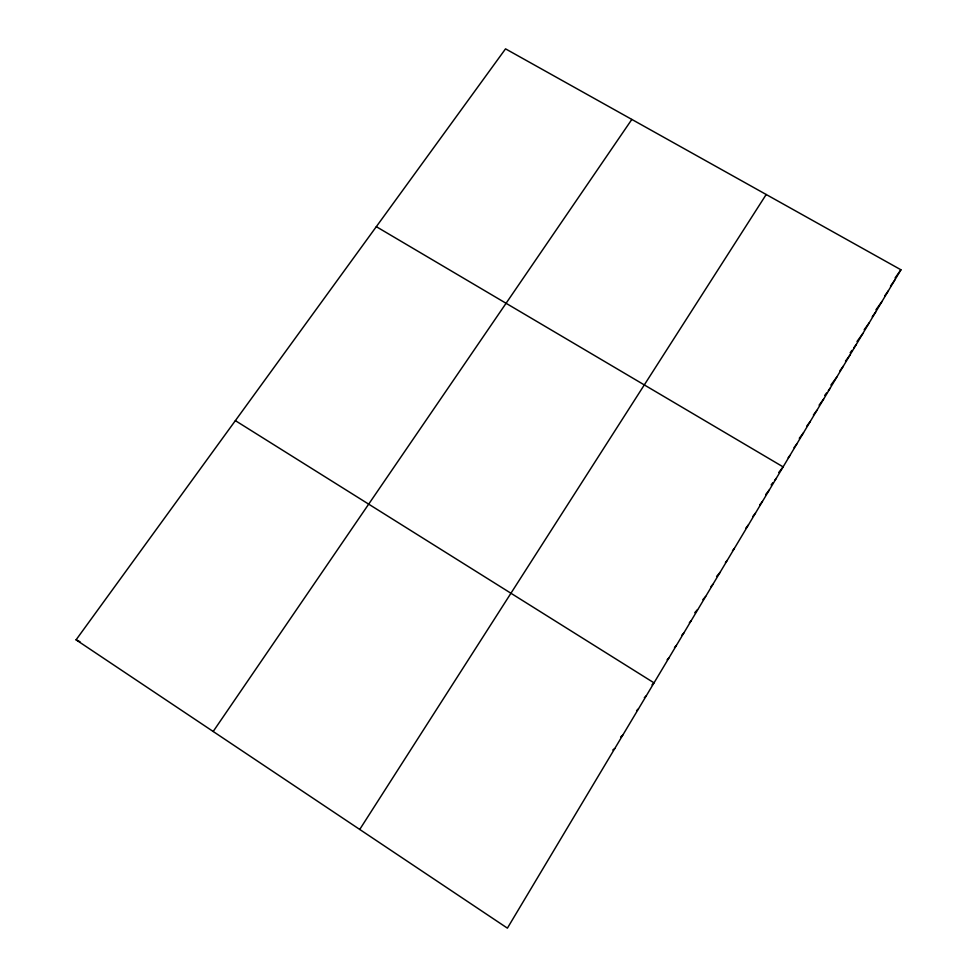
<?xml version="1.0" encoding="UTF-8"?>
<svg xmlns="http://www.w3.org/2000/svg" width="977" height="977" viewBox="0 0 977 977"><rect width="100%" height="100%" fill="white"/><g stroke="black" fill="none" stroke-linecap="round" stroke-linejoin="round"><path stroke-width="1.47" d="M900.928 269.786L507.405 928.15L76.072 639.837L505.536 48.85L900.928 269.786L895.054 278.005M359.731 829.449L766.2 194.496M213.181 731.48L631.838 119.426M890.511 286.053L894.651 280.277M884.832 295.726L888.349 290.828M875.929 309.843L882.011 301.429M872.217 316.804L875.648 312.078M864.181 329.75L869.249 322.776M857 341.51L862.825 333.536M850.149 352.819L851.92 350.401M853.69 347.983L856.365 344.344M845.496 361.148L849.868 355.213M839.902 370.784L843.346 366.131M830.865 385.072L836.788 377.098M824.747 395.429L826.566 392.986M828.374 390.556L830.194 388.125M819.105 405.15L823.562 399.202M813.401 414.993L816.906 410.34M806.782 426.082L810.226 421.539M799.271 438.319L803.497 432.787M794.008 447.649L796.743 444.095M788.158 457.773L789.941 455.453M778.754 472.502L783.114 466.884L376.316 226.664M771.122 484.91L772.831 482.723M774.541 480.537L776.263 478.364M765.638 494.606L769.363 489.892M759.703 504.914L762.426 501.494M752.803 516.467L755.465 513.145M745.854 528.068L748.455 524.869M732.494 550.71L734.338 548.488M725.435 562.532L727.23 560.383M716.581 576.467L720.086 572.339M710.951 586.627L712.892 584.368M702.842 599.683L705.663 596.458M694.757 612.713L697.493 609.624M689.347 622.764L691.105 620.81M681.787 635.245L683.766 633.096M674.472 647.47L676.389 645.431M667.132 659.756L668.976 657.839M651.989 684.84L654.016 682.862L235.359 420.635M644.319 697.676L646.261 695.844M636.601 710.572L638.445 708.911M620.639 736.927L622.703 735.254M612.811 749.994L614.765 748.529M76.072 639.837L79.992 641.718"/></g></svg>
